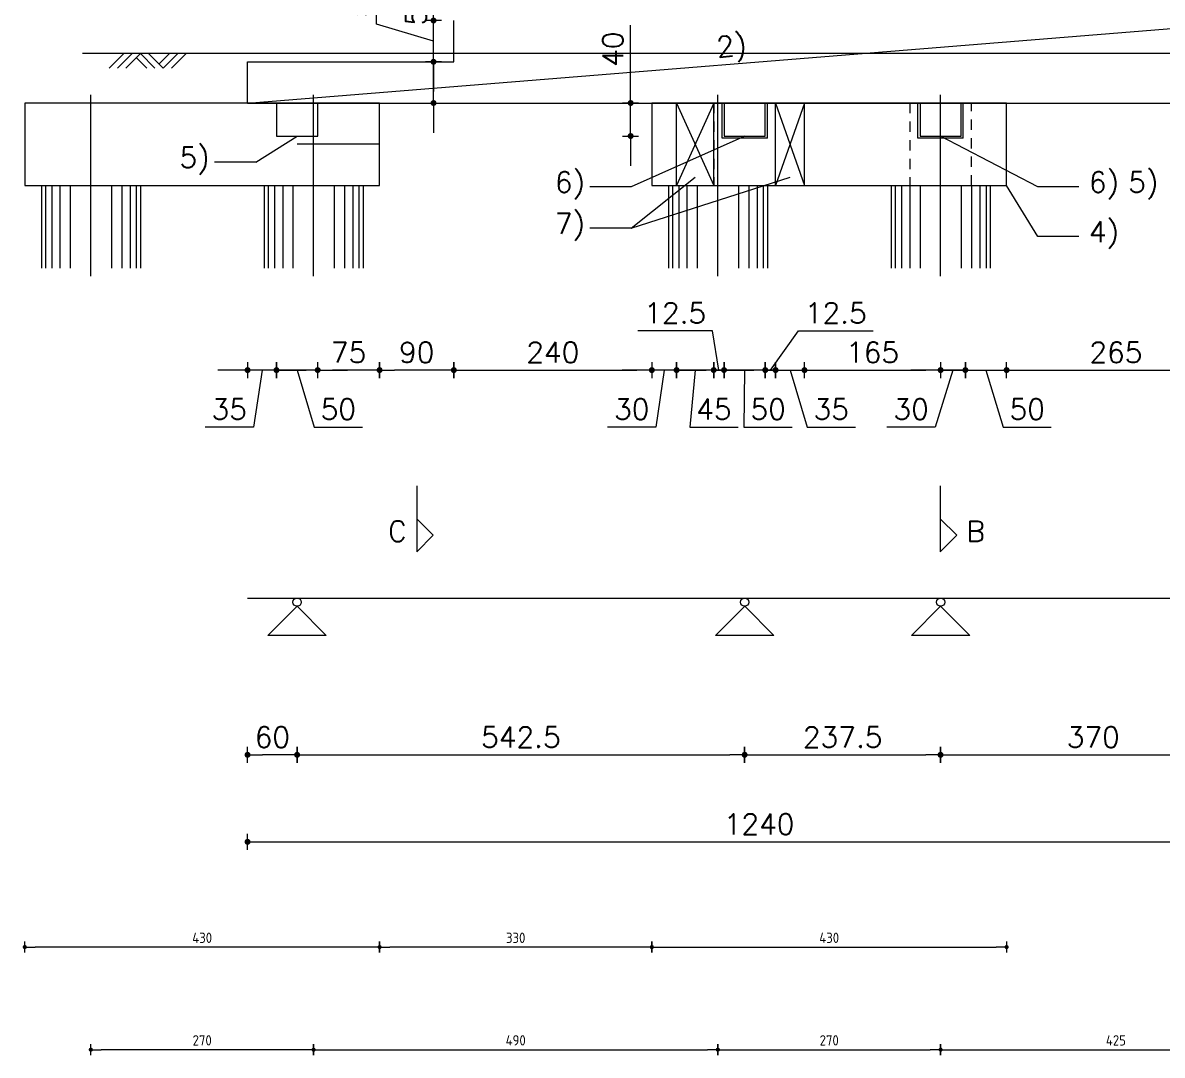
# Model space of a CAD drawing. Extents: x -17 to 300, y 24 to 138.
# Drawn here: x -16.52 to -2.7, y 24.22 to 36.73 of the extents above; entities that cross this region are included whole.
import ezdxf

# ---------------------------------------------------------------- set-up
doc = ezdxf.new("R2010")
doc.units = 0
doc.header["$LTSCALE"] = 0.5
doc.header["$MEASUREMENT"] = 0
doc.header["$PDMODE"] = 2
doc.linetypes.add('AUSGEZOGEN', pattern=[1000.01, 1000, 0.01])
doc.linetypes.add('HIDDEN', pattern=[0.375, 0.25, -0.125])
doc.layers.get('Defpoints').update_dxf_attribs({"linetype": 'CONTINUOUS'})
for name, color, linetype in [('ACHSEN', 7, 'CONTINUOUS'), ('AUSBAU', 115, 'CONTINUOUS'), ('BET-ANS', 7, 'CONTINUOUS'), ('BET-SCHN', 6, 'CONTINUOUS'), ('BET-VERD', 7, 'HIDDEN'), ('MASSE', 7, 'CONTINUOUS'), ('TEXT', 7, 'CONTINUOUS')]:
    doc.layers.add(name, color=color, linetype=linetype)
doc.styles.add('R25-M100', font='romans.shx', dxfattribs={"height": 0.25})
doc.styles.add('TXT', font='isocp.shx')
doc.dimstyles.new('DOT_I', dxfattribs={"dimscale": 0.5, "dimtxt": 0.25, "dimasz": 0.25, "dimexe": 0.1, "dimexo": 0.3, "dimgap": 0.1, "dimtad": 1, "dimdec": 3, "dimzin": 3, "dimtxsty": 'TXT', "dimblk": 'DOT', "dimblk1": 'DOT', "dimblk2": 'DOT', "dimsah": 1, "dimcen": 0.1, "dimse1": 1, "dimse2": 1, "dimazin": 0, "dimtfac": 1, "dimtdec": 4, "dimtix": 1, "dimtmove": 2, "dimatfit": 3, "dimldrblk": 'DOT', "dimfxl": 0, "dimtvp": 1, "dimtolj": 1, "dimtzin": 0, "dimarcsym": 0})
doc.dimstyles.new('M1-100$0', dxfattribs={"dimtxt": 0.18, "dimasz": 0.18, "dimexe": 0.18, "dimexo": 0.0625, "dimgap": 0.09, "dimtad": 1, "dimdec": 1, "dimlfac": 100, "dimzin": 9, "dimdsep": 46, "dimtxsty": 'R25-M100', "dimblk1": 'DOT', "dimblk2": 'DOT', "dimsah": 1, "dimcen": 0.09, "dimse1": 1, "dimse2": 1, "dimclrt": 256, "dimadec": 0, "dimazin": 0, "dimtfac": 1, "dimtdec": 4, "dimtmove": 0, "dimatfit": 3, "dimldrblk": 'DOT', "dimfxl": 0, "dimtolj": 1, "dimtzin": 0, "dimarcsym": 0})

# ---------------------------------------------------------------- blocks, each defined once
blk = doc.blocks.new('DOT')
at = {"layer": 'MASSE', "color": 7, "linetype": 'Continuous'}
for p, q in [((0, 0), (-1, 0)), ((0, 0.54), (0, -0.54))]:
    blk.add_line(p, q, dxfattribs=at)
at = {"layer": 'MASSE', "color": 7, "linetype": 'Continuous', "const_width": 0.2}
blk.add_lwpolyline([(-0.1, 0, 1), (0.1, 0, 1)], format="xyb", close=True, dxfattribs=at)
blk = doc.blocks.new('*D24')
at = {"layer": 'Defpoints', "color": 0, "transparency": 16777216}
for p in [(-13.191, 29.759), (-7.766, 29.759), (-7.766, 27.859)]:
    blk.add_point(p, dxfattribs=at)
at = {"layer": 'MASSE', "color": 0, "lineweight": -2, "transparency": 16777216}
blk.add_line((-13.011, 27.859), (-7.946, 27.859), dxfattribs=at)
at = {"layer": 'MASSE', "color": 0, "lineweight": -2, "transparency": 16777216, "xscale": 0.18, "yscale": 0.18, "zscale": 0.18, "rotation": 180}
blk.add_blockref('DOT', (-13.191, 27.859), dxfattribs=at)
at = {"layer": 'MASSE', "color": 0, "lineweight": -2, "transparency": 16777216, "xscale": 0.18, "yscale": 0.18, "zscale": 0.18}
blk.add_blockref('DOT', (-7.766, 27.859), dxfattribs=at)
at = {"layer": 'MASSE', "transparency": 16777216, "insert": (-10.478, 28.074), "char_height": 0.25, "attachment_point": 5, "style": 'R25-M100'}
blk.add_mtext('\\A1;542.5', dxfattribs=at)
blk = doc.blocks.new('*D25')
at = {"layer": 'Defpoints', "color": 0, "transparency": 16777216}
for p in [(-7.766, 29.759), (-5.391, 29.759), (-5.391, 27.859)]:
    blk.add_point(p, dxfattribs=at)
at = {"layer": 'MASSE', "color": 0, "lineweight": -2, "transparency": 16777216}
blk.add_line((-7.586, 27.859), (-5.571, 27.859), dxfattribs=at)
at = {"layer": 'MASSE', "color": 0, "lineweight": -2, "transparency": 16777216, "xscale": 0.18, "yscale": 0.18, "zscale": 0.18, "rotation": 180}
blk.add_blockref('DOT', (-7.766, 27.859), dxfattribs=at)
at = {"layer": 'MASSE', "color": 0, "lineweight": -2, "transparency": 16777216, "xscale": 0.18, "yscale": 0.18, "zscale": 0.18}
blk.add_blockref('DOT', (-5.391, 27.859), dxfattribs=at)
at = {"layer": 'MASSE', "transparency": 16777216, "insert": (-6.578, 28.074), "char_height": 0.25, "attachment_point": 5, "style": 'R25-M100'}
blk.add_mtext('\\A1;237.5', dxfattribs=at)
blk = doc.blocks.new('*D26')
at = {"layer": 'Defpoints', "color": 0, "transparency": 16777216}
for p in [(-5.391, 29.759), (-1.691, 29.759), (-1.691, 27.859)]:
    blk.add_point(p, dxfattribs=at)
at = {"layer": 'MASSE', "color": 0, "lineweight": -2, "transparency": 16777216}
blk.add_line((-5.211, 27.859), (-1.871, 27.859), dxfattribs=at)
at = {"layer": 'MASSE', "color": 0, "lineweight": -2, "transparency": 16777216, "xscale": 0.18, "yscale": 0.18, "zscale": 0.18, "rotation": 180}
blk.add_blockref('DOT', (-5.391, 27.859), dxfattribs=at)
at = {"layer": 'MASSE', "color": 0, "lineweight": -2, "transparency": 16777216, "xscale": 0.18, "yscale": 0.18, "zscale": 0.18}
blk.add_blockref('DOT', (-1.691, 27.859), dxfattribs=at)
at = {"layer": 'MASSE', "transparency": 16777216, "insert": (-3.541, 28.074), "char_height": 0.25, "attachment_point": 5, "style": 'R25-M100'}
blk.add_mtext('\\A1;370', dxfattribs=at)
blk = doc.blocks.new('*D31')
at = {"layer": 'Defpoints', "color": 0, "transparency": 16777216}
for p in [(-13.791, 29.759), (-1.391, 29.759), (-1.391, 26.804)]:
    blk.add_point(p, dxfattribs=at)
at = {"layer": 'MASSE', "color": 0, "lineweight": -2, "transparency": 16777216}
blk.add_line((-13.611, 26.804), (-1.571, 26.804), dxfattribs=at)
at = {"layer": 'MASSE', "color": 0, "lineweight": -2, "transparency": 16777216, "xscale": 0.18, "yscale": 0.18, "zscale": 0.18, "rotation": 180}
blk.add_blockref('DOT', (-13.791, 26.804), dxfattribs=at)
at = {"layer": 'MASSE', "color": 0, "lineweight": -2, "transparency": 16777216, "xscale": 0.18, "yscale": 0.18, "zscale": 0.18}
blk.add_blockref('DOT', (-1.391, 26.804), dxfattribs=at)
at = {"layer": 'MASSE', "transparency": 16777216, "insert": (-7.591, 27.019), "char_height": 0.25, "attachment_point": 5, "style": 'R25-M100'}
blk.add_mtext('\\A1;1240', dxfattribs=at)
blk = doc.blocks.new('*D42')
at = {"layer": 'Defpoints', "color": 0, "transparency": 16777216}
for p in [(-11.291, 35.759), (-8.891, 35.759), (-8.891, 32.522)]:
    blk.add_point(p, dxfattribs=at)
at = {"layer": 'MASSE', "color": 0, "lineweight": -2, "transparency": 16777216}
blk.add_line((-11.111, 32.522), (-9.071, 32.522), dxfattribs=at)
at = {"layer": 'MASSE', "color": 0, "lineweight": -2, "transparency": 16777216, "xscale": 0.18, "yscale": 0.18, "zscale": 0.18, "rotation": 180}
blk.add_blockref('DOT', (-11.291, 32.522), dxfattribs=at)
at = {"layer": 'MASSE', "color": 0, "lineweight": -2, "transparency": 16777216, "xscale": 0.18, "yscale": 0.18, "zscale": 0.18}
blk.add_blockref('DOT', (-8.891, 32.522), dxfattribs=at)
at = {"layer": 'MASSE', "transparency": 16777216, "insert": (-10.091, 32.737), "char_height": 0.25, "attachment_point": 5, "style": 'R25-M100'}
blk.add_mtext('\\A1;240', dxfattribs=at)
blk = doc.blocks.new('*D43')
at = {"layer": 'Defpoints', "color": 0, "transparency": 16777216}
for p in [(-7.391, 35.759), (-7.041, 35.759), (-7.041, 32.522)]:
    blk.add_point(p, dxfattribs=at)
at = {"layer": 'MASSE', "color": 0, "lineweight": -2, "transparency": 16777216}
for p, q in [((-7.571, 32.522), (-7.751, 32.522)), ((-7.391, 32.522), (-7.041, 32.522)), ((-7.391, 32.522), (-7.041, 32.522)), ((-7.216, 32.522), (-7.009, 31.832)), ((-6.861, 32.522), (-6.681, 32.522)), ((-7.009, 31.832), (-6.424, 31.832))]:
    blk.add_line(p, q, dxfattribs=at)
at = {"layer": 'MASSE', "color": 0, "lineweight": -2, "transparency": 16777216, "xscale": 0.18, "yscale": 0.18, "zscale": 0.18}
blk.add_blockref('DOT', (-7.391, 32.522), dxfattribs=at)
at = {"layer": 'MASSE', "color": 0, "lineweight": -2, "transparency": 16777216, "xscale": 0.18, "yscale": 0.18, "zscale": 0.18, "rotation": 180}
blk.add_blockref('DOT', (-7.041, 32.522), dxfattribs=at)
at = {"layer": 'MASSE', "transparency": 16777216, "insert": (-6.716, 32.047), "char_height": 0.25, "attachment_point": 5, "style": 'R25-M100'}
blk.add_mtext('\\A1;35', dxfattribs=at)
blk = doc.blocks.new('*D44')
at = {"layer": 'Defpoints', "color": 0, "transparency": 16777216}
for p in [(-7.041, 35.759), (-5.391, 35.759), (-5.391, 32.522)]:
    blk.add_point(p, dxfattribs=at)
at = {"layer": 'MASSE', "color": 0, "lineweight": -2, "transparency": 16777216}
blk.add_line((-6.861, 32.522), (-5.571, 32.522), dxfattribs=at)
at = {"layer": 'MASSE', "color": 0, "lineweight": -2, "transparency": 16777216, "xscale": 0.18, "yscale": 0.18, "zscale": 0.18, "rotation": 180}
blk.add_blockref('DOT', (-7.041, 32.522), dxfattribs=at)
at = {"layer": 'MASSE', "color": 0, "lineweight": -2, "transparency": 16777216, "xscale": 0.18, "yscale": 0.18, "zscale": 0.18}
blk.add_blockref('DOT', (-5.391, 32.522), dxfattribs=at)
at = {"layer": 'MASSE', "transparency": 16777216, "insert": (-6.216, 32.737), "char_height": 0.25, "attachment_point": 5, "style": 'R25-M100'}
blk.add_mtext('\\A1;165', dxfattribs=at)
blk = doc.blocks.new('*D45')
at = {"layer": 'Defpoints', "color": 0, "transparency": 16777216}
for p in [(-5.391, 35.759), (-5.091, 35.759), (-5.091, 32.522)]:
    blk.add_point(p, dxfattribs=at)
at = {"layer": 'MASSE', "color": 0, "lineweight": -2, "transparency": 16777216}
for p, q in [((-5.571, 32.522), (-5.751, 32.522)), ((-5.241, 32.522), (-5.456, 31.832)), ((-5.391, 32.522), (-5.091, 32.522)), ((-5.391, 32.522), (-5.091, 32.522)), ((-4.911, 32.522), (-4.731, 32.522)), ((-5.456, 31.832), (-6.041, 31.832))]:
    blk.add_line(p, q, dxfattribs=at)
at = {"layer": 'MASSE', "color": 0, "lineweight": -2, "transparency": 16777216, "xscale": 0.18, "yscale": 0.18, "zscale": 0.18}
blk.add_blockref('DOT', (-5.391, 32.522), dxfattribs=at)
at = {"layer": 'MASSE', "color": 0, "lineweight": -2, "transparency": 16777216, "xscale": 0.18, "yscale": 0.18, "zscale": 0.18, "rotation": 180}
blk.add_blockref('DOT', (-5.091, 32.522), dxfattribs=at)
at = {"layer": 'MASSE', "transparency": 16777216, "insert": (-5.748, 32.047), "char_height": 0.25, "attachment_point": 5, "style": 'R25-M100'}
blk.add_mtext('\\A1;30', dxfattribs=at)
blk = doc.blocks.new('*D46')
at = {"layer": 'Defpoints', "color": 0, "transparency": 16777216}
for p in [(-5.091, 35.759), (-4.591, 35.759), (-4.591, 32.522)]:
    blk.add_point(p, dxfattribs=at)
at = {"layer": 'MASSE', "color": 0, "lineweight": -2, "transparency": 16777216}
for p, q in [((-5.271, 32.522), (-5.451, 32.522)), ((-5.091, 32.522), (-4.591, 32.522)), ((-5.091, 32.522), (-4.591, 32.522)), ((-4.841, 32.522), (-4.634, 31.832)), ((-4.411, 32.522), (-4.231, 32.522)), ((-4.634, 31.832), (-4.049, 31.832))]:
    blk.add_line(p, q, dxfattribs=at)
at = {"layer": 'MASSE', "color": 0, "lineweight": -2, "transparency": 16777216, "xscale": 0.18, "yscale": 0.18, "zscale": 0.18}
blk.add_blockref('DOT', (-5.091, 32.522), dxfattribs=at)
at = {"layer": 'MASSE', "color": 0, "lineweight": -2, "transparency": 16777216, "xscale": 0.18, "yscale": 0.18, "zscale": 0.18, "rotation": 180}
blk.add_blockref('DOT', (-4.591, 32.522), dxfattribs=at)
at = {"layer": 'MASSE', "transparency": 16777216, "insert": (-4.341, 32.047), "char_height": 0.25, "attachment_point": 5, "style": 'R25-M100'}
blk.add_mtext('\\A1;50', dxfattribs=at)
blk = doc.blocks.new('*D47')
at = {"layer": 'Defpoints', "color": 0, "transparency": 16777216}
for p in [(-4.591, 35.759), (-1.941, 35.759), (-1.941, 32.522)]:
    blk.add_point(p, dxfattribs=at)
at = {"layer": 'MASSE', "color": 0, "lineweight": -2, "transparency": 16777216}
blk.add_line((-4.411, 32.522), (-2.121, 32.522), dxfattribs=at)
at = {"layer": 'MASSE', "color": 0, "lineweight": -2, "transparency": 16777216, "xscale": 0.18, "yscale": 0.18, "zscale": 0.18, "rotation": 180}
blk.add_blockref('DOT', (-4.591, 32.522), dxfattribs=at)
at = {"layer": 'MASSE', "color": 0, "lineweight": -2, "transparency": 16777216, "xscale": 0.18, "yscale": 0.18, "zscale": 0.18}
blk.add_blockref('DOT', (-1.941, 32.522), dxfattribs=at)
at = {"layer": 'MASSE', "transparency": 16777216, "insert": (-3.266, 32.737), "char_height": 0.25, "attachment_point": 5, "style": 'R25-M100'}
blk.add_mtext('\\A1;265', dxfattribs=at)
blk = doc.blocks.new('*D60')
at = {"layer": 'Defpoints', "color": 0, "transparency": 16777216}
for p in [(-9.148, 35.759), (-8.891, 35.759), (-8.891, 35.359)]:
    blk.add_point(p, dxfattribs=at)
at = {"layer": 'MASSE', "color": 0, "lineweight": -2, "transparency": 16777216}
for p, q in [((-9.148, 35.939), (-9.148, 36.704)), ((-9.148, 35.359), (-9.148, 35.759)), ((-9.148, 35.179), (-9.148, 34.999))]:
    blk.add_line(p, q, dxfattribs=at)
at = {"layer": 'MASSE', "color": 0, "lineweight": -2, "transparency": 16777216, "xscale": 0.18, "yscale": 0.18, "zscale": 0.18}
for p, rotation in [((-9.148, 35.759), 270), ((-9.148, 35.359), 90)]:
    blk.add_blockref('DOT', p, dxfattribs=dict(at, rotation=rotation))
at = {"layer": 'MASSE', "transparency": 16777216, "insert": (-9.363, 36.411), "char_height": 0.25, "attachment_point": 5, "rotation": 90, "style": 'R25-M100'}
blk.add_mtext('\\A1;40', dxfattribs=at)
blk = doc.blocks.new('*D19')
at = {"layer": 'Defpoints', "color": 0, "transparency": 16777216}
for p in [(-13.791, 29.759), (-13.191, 29.759), (-13.791, 27.859)]:
    blk.add_point(p, dxfattribs=at)
at = {"layer": 'MASSE', "color": 0, "lineweight": -2, "transparency": 16777216}
blk.add_line((-13.371, 27.859), (-13.611, 27.859), dxfattribs=at)
at = {"layer": 'MASSE', "color": 0, "lineweight": -2, "transparency": 16777216, "xscale": 0.18, "yscale": 0.18, "zscale": 0.18, "rotation": 180}
blk.add_blockref('DOT', (-13.791, 27.859), dxfattribs=at)
at = {"layer": 'MASSE', "color": 0, "lineweight": -2, "transparency": 16777216, "xscale": 0.18, "yscale": 0.18, "zscale": 0.18}
blk.add_blockref('DOT', (-13.191, 27.859), dxfattribs=at)
at = {"layer": 'MASSE', "transparency": 16777216, "insert": (-13.491, 28.074), "char_height": 0.25, "attachment_point": 5, "style": 'R25-M100'}
blk.add_mtext('\\A1;60', dxfattribs=at)
blk = doc.blocks.new('*D85')
at = {"layer": 'Defpoints', "color": 0, "transparency": 16777216}
for p in [(-13.791, 36.259), (-11.537, 36.259), (-13.791, 35.759)]:
    blk.add_point(p, dxfattribs=at)
at = {"layer": 'MASSE', "color": 0, "lineweight": -2, "transparency": 16777216}
for p, q in [((-11.537, 36.439), (-11.537, 37.204)), ((-11.537, 35.759), (-11.537, 36.259)), ((-11.537, 35.579), (-11.537, 35.399))]:
    blk.add_line(p, q, dxfattribs=at)
at = {"layer": 'MASSE', "color": 0, "lineweight": -2, "transparency": 16777216, "xscale": 0.18, "yscale": 0.18, "zscale": 0.18}
for p, rotation in [((-11.537, 36.259), 270), ((-11.537, 35.759), 90)]:
    blk.add_blockref('DOT', p, dxfattribs=dict(at, rotation=rotation))
at = {"layer": 'MASSE', "transparency": 16777216, "insert": (-11.752, 36.911), "char_height": 0.25, "attachment_point": 5, "rotation": 90, "style": 'R25-M100'}
blk.add_mtext('\\A1;50', dxfattribs=at)
blk = doc.blocks.new('*D86')
at = {"layer": 'Defpoints', "color": 0, "transparency": 16777216}
for p in [(-11.537, 36.759), (-11.291, 36.759), (-13.791, 36.259)]:
    blk.add_point(p, dxfattribs=at)
at = {"layer": 'MASSE', "color": 0, "lineweight": -2, "transparency": 16777216}
for p, q in [((-12.227, 36.716), (-12.227, 37.301)), ((-11.537, 36.939), (-11.537, 37.119)), ((-11.537, 36.259), (-11.537, 36.759)), ((-11.537, 36.259), (-11.537, 36.759)), ((-11.537, 36.509), (-12.227, 36.716)), ((-11.537, 36.079), (-11.537, 35.899))]:
    blk.add_line(p, q, dxfattribs=at)
at = {"layer": 'MASSE', "color": 0, "lineweight": -2, "transparency": 16777216, "xscale": 0.18, "yscale": 0.18, "zscale": 0.18}
for p, rotation in [((-11.537, 36.759), 270), ((-11.537, 36.259), 90)]:
    blk.add_blockref('DOT', p, dxfattribs=dict(at, rotation=rotation))
at = {"layer": 'MASSE', "transparency": 16777216, "insert": (-12.442, 37.008), "char_height": 0.25, "attachment_point": 5, "rotation": 90, "style": 'R25-M100'}
blk.add_mtext('\\A1;50', dxfattribs=at)
blk = doc.blocks.new('*D88')
at = {"layer": 'Defpoints', "color": 0, "transparency": 16777216}
for p in [(-7.516, 35.759), (-7.391, 35.759), (-7.516, 32.522)]:
    blk.add_point(p, dxfattribs=at)
at = {"layer": 'MASSE', "color": 0, "lineweight": -2, "transparency": 16777216}
for p, q in [((-7.453, 32.522), (-7.115, 32.999)), ((-7.115, 32.999), (-6.209, 32.999)), ((-7.696, 32.522), (-7.876, 32.522)), ((-7.391, 32.522), (-7.516, 32.522)), ((-7.391, 32.522), (-7.516, 32.522)), ((-7.211, 32.522), (-7.031, 32.522))]:
    blk.add_line(p, q, dxfattribs=at)
at = {"layer": 'MASSE', "color": 0, "lineweight": -2, "transparency": 16777216, "xscale": 0.18, "yscale": 0.18, "zscale": 0.18}
blk.add_blockref('DOT', (-7.516, 32.522), dxfattribs=at)
at = {"layer": 'MASSE', "color": 0, "lineweight": -2, "transparency": 16777216, "xscale": 0.18, "yscale": 0.18, "zscale": 0.18, "rotation": 180}
blk.add_blockref('DOT', (-7.391, 32.522), dxfattribs=at)
at = {"layer": 'MASSE', "transparency": 16777216, "insert": (-6.662, 33.214), "char_height": 0.25, "attachment_point": 5, "style": 'R25-M100'}
blk.add_mtext('\\A1;12.5', dxfattribs=at)
blk = doc.blocks.new('*D89')
at = {"layer": 'Defpoints', "color": 0, "transparency": 16777216}
for p in [(-8.016, 35.759), (-7.516, 35.759), (-8.016, 32.522)]:
    blk.add_point(p, dxfattribs=at)
at = {"layer": 'MASSE', "color": 0, "lineweight": -2, "transparency": 16777216}
for p, q in [((-8.196, 32.522), (-8.376, 32.522)), ((-7.516, 32.522), (-8.016, 32.522)), ((-7.516, 32.522), (-8.016, 32.522)), ((-7.766, 32.522), (-7.774, 31.832)), ((-7.336, 32.522), (-7.156, 32.522)), ((-7.774, 31.832), (-7.189, 31.832))]:
    blk.add_line(p, q, dxfattribs=at)
at = {"layer": 'MASSE', "color": 0, "lineweight": -2, "transparency": 16777216, "xscale": 0.18, "yscale": 0.18, "zscale": 0.18}
blk.add_blockref('DOT', (-8.016, 32.522), dxfattribs=at)
at = {"layer": 'MASSE', "color": 0, "lineweight": -2, "transparency": 16777216, "xscale": 0.18, "yscale": 0.18, "zscale": 0.18, "rotation": 180}
blk.add_blockref('DOT', (-7.516, 32.522), dxfattribs=at)
at = {"layer": 'MASSE', "transparency": 16777216, "insert": (-7.481, 32.047), "char_height": 0.25, "attachment_point": 5, "style": 'R25-M100'}
blk.add_mtext('\\A1;50', dxfattribs=at)
blk = doc.blocks.new('*D90')
at = {"layer": 'Defpoints', "color": 0, "transparency": 16777216}
for p in [(-8.141, 35.759), (-8.016, 35.759), (-8.141, 32.522)]:
    blk.add_point(p, dxfattribs=at)
at = {"layer": 'MASSE', "color": 0, "lineweight": -2, "transparency": 16777216}
for p, q in [((-8.155, 32.999), (-9.061, 32.999)), ((-8.078, 32.522), (-8.155, 32.999)), ((-8.321, 32.522), (-8.501, 32.522)), ((-8.016, 32.522), (-8.141, 32.522)), ((-8.016, 32.522), (-8.141, 32.522)), ((-7.836, 32.522), (-7.656, 32.522))]:
    blk.add_line(p, q, dxfattribs=at)
at = {"layer": 'MASSE', "color": 0, "lineweight": -2, "transparency": 16777216, "xscale": 0.18, "yscale": 0.18, "zscale": 0.18}
blk.add_blockref('DOT', (-8.141, 32.522), dxfattribs=at)
at = {"layer": 'MASSE', "color": 0, "lineweight": -2, "transparency": 16777216, "xscale": 0.18, "yscale": 0.18, "zscale": 0.18, "rotation": 180}
blk.add_blockref('DOT', (-8.016, 32.522), dxfattribs=at)
at = {"layer": 'MASSE', "transparency": 16777216, "insert": (-8.608, 33.214), "char_height": 0.25, "attachment_point": 5, "style": 'R25-M100'}
blk.add_mtext('\\A1;12.5', dxfattribs=at)
blk = doc.blocks.new('*D91')
at = {"layer": 'Defpoints', "color": 0, "transparency": 16777216}
for p in [(-8.591, 35.759), (-8.141, 35.759), (-8.591, 32.522)]:
    blk.add_point(p, dxfattribs=at)
at = {"layer": 'MASSE', "color": 0, "lineweight": -2, "transparency": 16777216}
for p, q in [((-8.771, 32.522), (-8.951, 32.522)), ((-8.141, 32.522), (-8.591, 32.522)), ((-8.141, 32.522), (-8.591, 32.522)), ((-8.366, 32.522), (-8.431, 31.832)), ((-7.961, 32.522), (-7.781, 32.522)), ((-8.431, 31.832), (-7.846, 31.832))]:
    blk.add_line(p, q, dxfattribs=at)
at = {"layer": 'MASSE', "color": 0, "lineweight": -2, "transparency": 16777216, "xscale": 0.18, "yscale": 0.18, "zscale": 0.18}
blk.add_blockref('DOT', (-8.591, 32.522), dxfattribs=at)
at = {"layer": 'MASSE', "color": 0, "lineweight": -2, "transparency": 16777216, "xscale": 0.18, "yscale": 0.18, "zscale": 0.18, "rotation": 180}
blk.add_blockref('DOT', (-8.141, 32.522), dxfattribs=at)
at = {"layer": 'MASSE', "transparency": 16777216, "insert": (-8.139, 32.047), "char_height": 0.25, "attachment_point": 5, "style": 'R25-M100'}
blk.add_mtext('\\A1;45', dxfattribs=at)
blk = doc.blocks.new('*D92')
at = {"layer": 'Defpoints', "color": 0, "transparency": 16777216}
for p in [(-8.891, 35.759), (-8.591, 35.759), (-8.891, 32.522)]:
    blk.add_point(p, dxfattribs=at)
at = {"layer": 'MASSE', "color": 0, "lineweight": -2, "transparency": 16777216}
for p, q in [((-9.071, 32.522), (-9.251, 32.522)), ((-8.591, 32.522), (-8.891, 32.522)), ((-8.591, 32.522), (-8.891, 32.522)), ((-8.741, 32.522), (-8.843, 31.832)), ((-8.411, 32.522), (-8.231, 32.522)), ((-8.843, 31.832), (-9.428, 31.832))]:
    blk.add_line(p, q, dxfattribs=at)
at = {"layer": 'MASSE', "color": 0, "lineweight": -2, "transparency": 16777216, "xscale": 0.18, "yscale": 0.18, "zscale": 0.18}
blk.add_blockref('DOT', (-8.891, 32.522), dxfattribs=at)
at = {"layer": 'MASSE', "color": 0, "lineweight": -2, "transparency": 16777216, "xscale": 0.18, "yscale": 0.18, "zscale": 0.18, "rotation": 180}
blk.add_blockref('DOT', (-8.591, 32.522), dxfattribs=at)
at = {"layer": 'MASSE', "transparency": 16777216, "insert": (-9.135, 32.047), "char_height": 0.25, "attachment_point": 5, "style": 'R25-M100'}
blk.add_mtext('\\A1;30', dxfattribs=at)
blk = doc.blocks.new('*D93')
at = {"layer": 'Defpoints', "color": 0, "transparency": 16777216}
for p in [(-12.191, 35.759), (-11.291, 35.759), (-12.191, 32.522)]:
    blk.add_point(p, dxfattribs=at)
at = {"layer": 'MASSE', "color": 0, "lineweight": -2, "transparency": 16777216}
blk.add_line((-11.471, 32.522), (-12.011, 32.522), dxfattribs=at)
at = {"layer": 'MASSE', "color": 0, "lineweight": -2, "transparency": 16777216, "xscale": 0.18, "yscale": 0.18, "zscale": 0.18, "rotation": 180}
blk.add_blockref('DOT', (-12.191, 32.522), dxfattribs=at)
at = {"layer": 'MASSE', "color": 0, "lineweight": -2, "transparency": 16777216, "xscale": 0.18, "yscale": 0.18, "zscale": 0.18}
blk.add_blockref('DOT', (-11.291, 32.522), dxfattribs=at)
at = {"layer": 'MASSE', "transparency": 16777216, "insert": (-11.741, 32.737), "char_height": 0.25, "attachment_point": 5, "style": 'R25-M100'}
blk.add_mtext('\\A1;90', dxfattribs=at)
blk = doc.blocks.new('*D94')
at = {"layer": 'Defpoints', "color": 0, "transparency": 16777216}
for p in [(-12.941, 35.759), (-12.191, 35.759), (-12.941, 32.522)]:
    blk.add_point(p, dxfattribs=at)
at = {"layer": 'MASSE', "color": 0, "lineweight": -2, "transparency": 16777216}
blk.add_line((-12.371, 32.522), (-12.761, 32.522), dxfattribs=at)
at = {"layer": 'MASSE', "color": 0, "lineweight": -2, "transparency": 16777216, "xscale": 0.18, "yscale": 0.18, "zscale": 0.18, "rotation": 180}
blk.add_blockref('DOT', (-12.941, 32.522), dxfattribs=at)
at = {"layer": 'MASSE', "color": 0, "lineweight": -2, "transparency": 16777216, "xscale": 0.18, "yscale": 0.18, "zscale": 0.18}
blk.add_blockref('DOT', (-12.191, 32.522), dxfattribs=at)
at = {"layer": 'MASSE', "transparency": 16777216, "insert": (-12.566, 32.737), "char_height": 0.25, "attachment_point": 5, "style": 'R25-M100'}
blk.add_mtext('\\A1;75', dxfattribs=at)
blk = doc.blocks.new('*D95')
at = {"layer": 'Defpoints', "color": 0, "transparency": 16777216}
for p in [(-13.441, 35.759), (-12.941, 35.759), (-13.441, 32.522)]:
    blk.add_point(p, dxfattribs=at)
at = {"layer": 'MASSE', "color": 0, "lineweight": -2, "transparency": 16777216}
for p, q in [((-13.621, 32.522), (-13.801, 32.522)), ((-12.941, 32.522), (-13.441, 32.522)), ((-12.941, 32.522), (-13.441, 32.522)), ((-13.191, 32.522), (-12.984, 31.832)), ((-12.761, 32.522), (-12.581, 32.522)), ((-12.984, 31.832), (-12.399, 31.832))]:
    blk.add_line(p, q, dxfattribs=at)
at = {"layer": 'MASSE', "color": 0, "lineweight": -2, "transparency": 16777216, "xscale": 0.18, "yscale": 0.18, "zscale": 0.18}
blk.add_blockref('DOT', (-13.441, 32.522), dxfattribs=at)
at = {"layer": 'MASSE', "color": 0, "lineweight": -2, "transparency": 16777216, "xscale": 0.18, "yscale": 0.18, "zscale": 0.18, "rotation": 180}
blk.add_blockref('DOT', (-12.941, 32.522), dxfattribs=at)
at = {"layer": 'MASSE', "transparency": 16777216, "insert": (-12.691, 32.047), "char_height": 0.25, "attachment_point": 5, "style": 'R25-M100'}
blk.add_mtext('\\A1;50', dxfattribs=at)
blk = doc.blocks.new('*D96')
at = {"layer": 'Defpoints', "color": 0, "transparency": 16777216}
for p in [(-13.791, 35.759), (-13.441, 35.759), (-13.791, 32.522)]:
    blk.add_point(p, dxfattribs=at)
at = {"layer": 'MASSE', "color": 0, "lineweight": -2, "transparency": 16777216}
for p, q in [((-13.971, 32.522), (-14.151, 32.522)), ((-13.441, 32.522), (-13.791, 32.522)), ((-13.441, 32.522), (-13.791, 32.522)), ((-13.616, 32.522), (-13.721, 31.832)), ((-13.261, 32.522), (-13.081, 32.522)), ((-13.721, 31.832), (-14.305, 31.832))]:
    blk.add_line(p, q, dxfattribs=at)
at = {"layer": 'MASSE', "color": 0, "lineweight": -2, "transparency": 16777216, "xscale": 0.18, "yscale": 0.18, "zscale": 0.18}
blk.add_blockref('DOT', (-13.791, 32.522), dxfattribs=at)
at = {"layer": 'MASSE', "color": 0, "lineweight": -2, "transparency": 16777216, "xscale": 0.18, "yscale": 0.18, "zscale": 0.18, "rotation": 180}
blk.add_blockref('DOT', (-13.441, 32.522), dxfattribs=at)
at = {"layer": 'MASSE', "transparency": 16777216, "insert": (-14.013, 32.047), "char_height": 0.25, "attachment_point": 5, "style": 'R25-M100'}
blk.add_mtext('\\A1;35', dxfattribs=at)
blk = doc.blocks.new('*D100')
at = {"layer": 'Defpoints', "color": 0, "linetype": 'AUSGEZOGEN', "transparency": 16777216}
for p in [(-15.691, 24.285), (-15.691, 24.285), (-12.991, 24.285)]:
    blk.add_point(p, dxfattribs=at)
at = {"layer": 'MASSE', "color": 0, "linetype": 'AUSGEZOGEN', "lineweight": -2, "transparency": 16777216}
blk.add_line((-13.116, 24.285), (-15.566, 24.285), dxfattribs=at)
at = {"layer": 'MASSE', "color": 0, "linetype": 'AUSGEZOGEN', "lineweight": -2, "transparency": 16777216, "xscale": 0.125, "yscale": 0.125, "zscale": 0.125, "rotation": 180}
blk.add_blockref('DOT', (-15.691, 24.285), dxfattribs=at)
at = {"layer": 'MASSE', "color": 0, "linetype": 'AUSGEZOGEN', "lineweight": -2, "transparency": 16777216, "xscale": 0.125, "yscale": 0.125, "zscale": 0.125}
blk.add_blockref('DOT', (-12.991, 24.285), dxfattribs=at)
at = {"layer": 'MASSE', "color": 0, "linetype": 'AUSGEZOGEN', "transparency": 16777216, "insert": (-14.341, 24.398), "char_height": 0.125, "attachment_point": 5, "style": 'TXT'}
blk.add_mtext('\\A1;270', dxfattribs=at)
blk = doc.blocks.new('*D101')
at = {"layer": 'Defpoints', "color": 0, "linetype": 'AUSGEZOGEN', "transparency": 16777216}
for p in [(-12.991, 24.285), (-8.091, 24.285), (-8.091, 24.285)]:
    blk.add_point(p, dxfattribs=at)
at = {"layer": 'MASSE', "color": 0, "linetype": 'AUSGEZOGEN', "lineweight": -2, "transparency": 16777216}
blk.add_line((-12.866, 24.285), (-8.216, 24.285), dxfattribs=at)
at = {"layer": 'MASSE', "color": 0, "linetype": 'AUSGEZOGEN', "lineweight": -2, "transparency": 16777216, "xscale": 0.125, "yscale": 0.125, "zscale": 0.125, "rotation": 180}
blk.add_blockref('DOT', (-12.991, 24.285), dxfattribs=at)
at = {"layer": 'MASSE', "color": 0, "linetype": 'AUSGEZOGEN', "lineweight": -2, "transparency": 16777216, "xscale": 0.125, "yscale": 0.125, "zscale": 0.125}
blk.add_blockref('DOT', (-8.091, 24.285), dxfattribs=at)
at = {"layer": 'MASSE', "color": 0, "linetype": 'AUSGEZOGEN', "transparency": 16777216, "insert": (-10.541, 24.398), "char_height": 0.125, "attachment_point": 5, "style": 'TXT'}
blk.add_mtext('\\A1;490', dxfattribs=at)
blk = doc.blocks.new('*D102')
at = {"layer": 'Defpoints', "color": 0, "linetype": 'AUSGEZOGEN', "transparency": 16777216}
for p in [(-8.091, 24.285), (-5.391, 24.285), (-5.391, 24.285)]:
    blk.add_point(p, dxfattribs=at)
at = {"layer": 'MASSE', "color": 0, "linetype": 'AUSGEZOGEN', "lineweight": -2, "transparency": 16777216}
blk.add_line((-7.966, 24.285), (-5.516, 24.285), dxfattribs=at)
at = {"layer": 'MASSE', "color": 0, "linetype": 'AUSGEZOGEN', "lineweight": -2, "transparency": 16777216, "xscale": 0.125, "yscale": 0.125, "zscale": 0.125, "rotation": 180}
blk.add_blockref('DOT', (-8.091, 24.285), dxfattribs=at)
at = {"layer": 'MASSE', "color": 0, "linetype": 'AUSGEZOGEN', "lineweight": -2, "transparency": 16777216, "xscale": 0.125, "yscale": 0.125, "zscale": 0.125}
blk.add_blockref('DOT', (-5.391, 24.285), dxfattribs=at)
at = {"layer": 'MASSE', "color": 0, "linetype": 'AUSGEZOGEN', "transparency": 16777216, "insert": (-6.741, 24.398), "char_height": 0.125, "attachment_point": 5, "style": 'TXT'}
blk.add_mtext('\\A1;270', dxfattribs=at)
blk = doc.blocks.new('*D103')
at = {"layer": 'Defpoints', "color": 0, "linetype": 'AUSGEZOGEN', "transparency": 16777216}
for p in [(-5.391, 24.285), (-1.141, 24.285), (-1.141, 24.285)]:
    blk.add_point(p, dxfattribs=at)
at = {"layer": 'MASSE', "color": 0, "linetype": 'AUSGEZOGEN', "lineweight": -2, "transparency": 16777216}
blk.add_line((-5.266, 24.285), (-1.266, 24.285), dxfattribs=at)
at = {"layer": 'MASSE', "color": 0, "linetype": 'AUSGEZOGEN', "lineweight": -2, "transparency": 16777216, "xscale": 0.125, "yscale": 0.125, "zscale": 0.125, "rotation": 180}
blk.add_blockref('DOT', (-5.391, 24.285), dxfattribs=at)
at = {"layer": 'MASSE', "color": 0, "linetype": 'AUSGEZOGEN', "lineweight": -2, "transparency": 16777216, "xscale": 0.125, "yscale": 0.125, "zscale": 0.125}
blk.add_blockref('DOT', (-1.141, 24.285), dxfattribs=at)
at = {"layer": 'MASSE', "color": 0, "linetype": 'AUSGEZOGEN', "transparency": 16777216, "insert": (-3.266, 24.398), "char_height": 0.125, "attachment_point": 5, "style": 'TXT'}
blk.add_mtext('\\A1;425', dxfattribs=at)
blk = doc.blocks.new('*D75')
at = {"layer": 'Defpoints', "color": 0, "linetype": 'AUSGEZOGEN', "transparency": 16777216}
for p in [(-8.891, 25.529), (-4.591, 25.529), (-4.591, 25.529)]:
    blk.add_point(p, dxfattribs=at)
at = {"layer": 'MASSE', "color": 0, "linetype": 'AUSGEZOGEN', "lineweight": -2, "transparency": 16777216}
blk.add_line((-8.766, 25.529), (-4.716, 25.529), dxfattribs=at)
at = {"layer": 'MASSE', "color": 0, "linetype": 'AUSGEZOGEN', "lineweight": -2, "transparency": 16777216, "xscale": 0.125, "yscale": 0.125, "zscale": 0.125, "rotation": 180}
blk.add_blockref('DOT', (-8.891, 25.529), dxfattribs=at)
at = {"layer": 'MASSE', "color": 0, "linetype": 'AUSGEZOGEN', "lineweight": -2, "transparency": 16777216, "xscale": 0.125, "yscale": 0.125, "zscale": 0.125}
blk.add_blockref('DOT', (-4.591, 25.529), dxfattribs=at)
at = {"layer": 'MASSE', "color": 0, "linetype": 'AUSGEZOGEN', "transparency": 16777216, "insert": (-6.741, 25.641), "char_height": 0.125, "attachment_point": 5, "style": 'TXT'}
blk.add_mtext('\\A1;430', dxfattribs=at)
blk = doc.blocks.new('*D76')
at = {"layer": 'Defpoints', "color": 0, "linetype": 'AUSGEZOGEN', "transparency": 16777216}
for p in [(-12.191, 25.529), (-12.191, 25.529), (-8.891, 25.529)]:
    blk.add_point(p, dxfattribs=at)
at = {"layer": 'MASSE', "color": 0, "linetype": 'AUSGEZOGEN', "lineweight": -2, "transparency": 16777216}
blk.add_line((-9.016, 25.529), (-12.066, 25.529), dxfattribs=at)
at = {"layer": 'MASSE', "color": 0, "linetype": 'AUSGEZOGEN', "lineweight": -2, "transparency": 16777216, "xscale": 0.125, "yscale": 0.125, "zscale": 0.125, "rotation": 180}
blk.add_blockref('DOT', (-12.191, 25.529), dxfattribs=at)
at = {"layer": 'MASSE', "color": 0, "linetype": 'AUSGEZOGEN', "lineweight": -2, "transparency": 16777216, "xscale": 0.125, "yscale": 0.125, "zscale": 0.125}
blk.add_blockref('DOT', (-8.891, 25.529), dxfattribs=at)
at = {"layer": 'MASSE', "color": 0, "linetype": 'AUSGEZOGEN', "transparency": 16777216, "insert": (-10.541, 25.641), "char_height": 0.125, "attachment_point": 5, "style": 'TXT'}
blk.add_mtext('\\A1;330', dxfattribs=at)
blk = doc.blocks.new('*D77')
at = {"layer": 'Defpoints', "color": 0, "linetype": 'AUSGEZOGEN', "transparency": 16777216}
for p in [(-16.491, 25.529), (-16.491, 25.529), (-12.191, 25.529)]:
    blk.add_point(p, dxfattribs=at)
at = {"layer": 'MASSE', "color": 0, "linetype": 'AUSGEZOGEN', "lineweight": -2, "transparency": 16777216}
blk.add_line((-12.316, 25.529), (-16.366, 25.529), dxfattribs=at)
at = {"layer": 'MASSE', "color": 0, "linetype": 'AUSGEZOGEN', "lineweight": -2, "transparency": 16777216, "xscale": 0.125, "yscale": 0.125, "zscale": 0.125, "rotation": 180}
blk.add_blockref('DOT', (-16.491, 25.529), dxfattribs=at)
at = {"layer": 'MASSE', "color": 0, "linetype": 'AUSGEZOGEN', "lineweight": -2, "transparency": 16777216, "xscale": 0.125, "yscale": 0.125, "zscale": 0.125}
blk.add_blockref('DOT', (-12.191, 25.529), dxfattribs=at)
at = {"layer": 'MASSE', "color": 0, "linetype": 'AUSGEZOGEN', "transparency": 16777216, "insert": (-14.341, 25.641), "char_height": 0.125, "attachment_point": 5, "style": 'TXT'}
blk.add_mtext('\\A1;430', dxfattribs=at)

msp = doc.modelspace()

# ---------------------------------------------------------------- linework, layer by layer
at = {"layer": 'ACHSEN'}
for p, q in [((-15.6905, 33.659), (-15.6905, 35.859)), ((-12.9905, 33.659), (-12.9905, 35.859)), ((-8.0905, 33.659), (-8.0905, 35.859)), ((-5.3905, 33.659), (-5.3905, 35.859))]:
    msp.add_line(p, q, dxfattribs=at)
at = {"layer": 'AUSBAU'}
for p, q in [((9.5095, 36.359), (-15.7905, 36.359)), ((-15.2905, 36.359), (-15.4673, 36.1822)), ((-15.1905, 36.359), (-15.3673, 36.1822)), ((-15.0905, 36.359), (-15.2673, 36.1822)), ((-15.0905, 36.359), (-14.9138, 36.1822)), ((-14.9905, 36.359), (-14.8138, 36.1822)), ((-14.737, 36.359), (-14.8638, 36.2322)), ((-14.637, 36.359), (-14.8138, 36.1822)), ((-14.537, 36.359), (-14.7138, 36.1822)), ((-15.1405, 36.309), (-15.0138, 36.1822))]:
    msp.add_line(p, q, dxfattribs=at)
at = {"layer": 'BET-ANS'}
for p, q in [((-11.2905, 36.259), (-11.2905, 36.759)), ((-13.7905, 35.759), (-13.7905, 36.259)), ((-13.7905, 35.759), (6.5595, 35.759)), ((-8.5905, 34.759), (-8.5905, 35.759)), ((-8.5905, 35.759), (-8.1405, 34.759)), ((-8.1405, 35.759), (-8.5905, 34.759)), ((-8.0405, 35.334), (-8.0405, 35.759)), ((-7.4905, 35.334), (-7.4905, 35.759)), ((-7.3905, 35.759), (-7.0405, 34.759)), ((-7.0405, 35.759), (-7.3905, 34.759)), ((-7.0405, 34.759), (-7.0405, 35.759)), ((-5.6655, 35.334), (-5.6655, 35.759)), ((-5.1155, 35.334), (-5.1155, 35.759)), ((-7.4905, 35.334), (-8.0405, 35.334)), ((-5.1155, 35.334), (-5.6655, 35.334)), ((-16.2905, 34.759), (-16.2905, 33.759)), ((-16.2405, 34.759), (-16.2405, 33.759)), ((-16.1655, 34.759), (-16.1655, 33.759)), ((-16.0655, 34.759), (-16.0655, 33.759)), ((-15.9405, 34.759), (-15.9405, 33.759)), ((-15.4405, 34.759), (-15.4405, 33.759)), ((-15.3155, 34.759), (-15.3155, 33.759)), ((-15.2155, 34.759), (-15.2155, 33.759)), ((-15.1405, 34.759), (-15.1405, 33.759)), ((-15.0905, 34.759), (-15.0905, 33.759)), ((-13.5905, 34.759), (-13.5905, 33.759)), ((-13.5405, 34.759), (-13.5405, 33.759)), ((-13.4655, 34.759), (-13.4655, 33.759)), ((-13.3655, 34.759), (-13.3655, 33.759)), ((-13.2405, 34.759), (-13.2405, 33.759)), ((-12.7405, 34.759), (-12.7405, 33.759)), ((-12.6155, 34.759), (-12.6155, 33.759)), ((-12.5155, 34.759), (-12.5155, 33.759)), ((-12.4405, 34.759), (-12.4405, 33.759)), ((-12.3905, 34.759), (-12.3905, 33.759)), ((-8.6905, 34.759), (-8.6905, 33.759)), ((-8.6405, 34.759), (-8.6405, 33.759)), ((-8.5655, 34.759), (-8.5655, 33.759)), ((-8.4655, 34.759), (-8.4655, 33.759)), ((-8.3405, 34.759), (-8.3405, 33.759)), ((-7.8405, 34.759), (-7.8405, 33.759)), ((-7.7155, 34.759), (-7.7155, 33.759)), ((-7.6155, 34.759), (-7.6155, 33.759)), ((-7.5405, 34.759), (-7.5405, 33.759)), ((-7.4905, 34.759), (-7.4905, 33.759)), ((-5.9905, 34.759), (-5.9905, 33.759)), ((-5.9405, 34.759), (-5.9405, 33.759)), ((-5.8655, 34.759), (-5.8655, 33.759)), ((-5.7655, 34.759), (-5.7655, 33.759)), ((-5.6405, 34.759), (-5.6405, 33.759)), ((-5.1405, 34.759), (-5.1405, 33.759)), ((-5.0155, 34.759), (-5.0155, 33.759)), ((-4.9155, 34.759), (-4.9155, 33.759)), ((-4.8405, 34.759), (-4.8405, 33.759)), ((-4.7905, 34.759), (-4.7905, 33.759))]:
    msp.add_line(p, q, dxfattribs=at)
for points in [[(-16.4905, 34.759), (-12.1905, 34.759), (-12.1905, 35.759), (-16.4905, 35.759)], [(-13.4405, 35.359), (-12.9405, 35.359), (-12.9405, 35.759), (-13.4405, 35.759)], [(-8.8905, 34.759), (-4.5905, 34.759), (-4.5905, 35.759), (-8.8905, 35.759)], [(-8.0155, 35.359), (-7.5155, 35.359), (-7.5155, 35.759), (-8.0155, 35.759)], [(-5.6405, 35.359), (-5.1405, 35.359), (-5.1405, 35.759), (-5.6405, 35.759)]]:
    msp.add_lwpolyline(points, close=True, dxfattribs=at)
at = {"layer": 'BET-SCHN'}
for p, q in [((-13.7905, 29.759), (-1.3905, 29.759)), ((-13.5441, 29.3054), (-13.1905, 29.659)), ((-13.1905, 29.659), (-12.837, 29.3054)), ((-8.1191, 29.3054), (-7.7655, 29.659)), ((-7.7655, 29.659), (-7.412, 29.3054)), ((-5.7441, 29.3054), (-5.3905, 29.659)), ((-5.3905, 29.659), (-5.037, 29.3054)), ((-12.837, 29.3054), (-13.5441, 29.3054)), ((-7.412, 29.3054), (-8.1191, 29.3054)), ((-5.037, 29.3054), (-5.7441, 29.3054))]:
    msp.add_line(p, q, dxfattribs=at)
for centre in [(-13.1905, 29.709), (-7.7655, 29.709), (-5.3905, 29.709)]:
    msp.add_circle(centre, 0.05, dxfattribs=at)
at = {"layer": 'BET-VERD'}
for points in [[(-8.1405, 34.759), (-7.3905, 34.759), (-7.3905, 35.759), (-8.1405, 35.759)], [(-5.7655, 34.759), (-5.0155, 34.759), (-5.0155, 35.759), (-5.7655, 35.759)]]:
    msp.add_lwpolyline(points, close=True, dxfattribs=at)
at = {"layer": 'Defpoints'}
for p, q in [((-13.7905, 36.259), (-11.2905, 36.259)), ((-8.1405, 34.759), (-8.1405, 35.759)), ((-7.3905, 34.759), (-7.3905, 35.759)), ((-12.1905, 35.259), (-13.1905, 35.259))]:
    msp.add_line(p, q, dxfattribs=at)
at = {"layer": 'TEXT'}
for p, q in [((-13.7905, 35.759), (-1.3905, 36.759)), ((-13.6912, 35.0428), (-13.1905, 35.359)), ((-7.7655, 35.359), (-9.1412, 34.7428)), ((-4.2142, 34.7428), (-5.3905, 35.359)), ((-13.6912, 35.0428), (-14.1912, 35.0428)), ((-9.1412, 34.2428), (-8.3655, 34.859)), ((-9.1412, 34.2428), (-7.2155, 34.859)), ((-9.1412, 34.7428), (-9.6412, 34.7428)), ((-4.2142, 34.1428), (-4.5905, 34.759)), ((-3.7142, 34.7428), (-4.2142, 34.7428)), ((-9.1412, 34.2428), (-9.6412, 34.2428)), ((-3.7142, 34.1428), (-4.2142, 34.1428)), ((-11.7405, 31.1198), (-11.7405, 30.3198)), ((-5.3955, 31.1198), (-5.3955, 30.3198)), ((-11.7405, 30.7198), (-11.5405, 30.5198)), ((-5.3955, 30.7198), (-5.1955, 30.5198)), ((-11.7405, 30.3198), (-11.5405, 30.5198)), ((-5.3955, 30.3198), (-5.1955, 30.5198))]:
    msp.add_line(p, q, dxfattribs=at)

# ---------------------------------------------------------------- texts
at = {"layer": 'TEXT', "insert": (-8.1187, 36.5595), "char_height": 0.25, "width": 0.622555, "attachment_point": 1, "rotation": 5.76789, "style": 'R25-M100'}
msp.add_mtext('2)', dxfattribs=at)
at = {"layer": 'TEXT', "char_height": 0.25, "attachment_point": 1, "style": 'R25-M100'}
for s, insert, width in [('5)', (-14.6164, 35.2236), 0.622555), ('6)', (-10.0664, 34.9236), 0.622555), ('6)', (-3.5937, 34.9236), 0.622555), ('5)', (-3.1164, 34.9236), 0.622555), ('7)', (-10.0664, 34.4236), 0.622555), ('4)', (-3.5937, 34.3236), 0.622555), ('C', (-12.0878, 30.6926), 0.389038), ('B', (-5.0786, 30.6926), 0.389038)]:
    msp.add_mtext(s, dxfattribs=dict(at, insert=insert, width=width))

# ---------------------------------------------------------------- dimensions: what is measured, and where the dimension line sits
at = {"layer": 'MASSE'}
for base, p1, p2, override, picture, middle in [((-11.5371, 36.759), (-13.7905, 36.259), (-11.2905, 36.759), {"dimlfac": 100, "dimtmove": 1}, '*D86', (-12.4421, 36.806)), ((-11.5371, 36.259), (-13.7905, 35.759), (-13.7905, 36.259), {"dimlfac": 100}, '*D85', (-11.7521, 36.9114)), ((-9.1482, 35.759), (-8.8905, 35.359), (-8.8905, 35.759), {"dimlfac": 100}, '*D60', (-9.3632, 36.4114))]:
    dim = msp.add_linear_dim(base=base, p1=p1, p2=p2, angle=90, dimstyle='M1-100$0', override=override, dxfattribs=at)
    dim.commit()
    dim.dimension.update_dxf_attribs({"geometry": picture, "text_midpoint": middle})
for base, p1, p2, picture, middle in [((-13.7905, 32.5224), (-13.4405, 35.759), (-13.7905, 35.759), '*D96', (-13.8105, 31.8324)), ((-8.8905, 32.5224), (-8.5905, 35.759), (-8.8905, 35.759), '*D92', (-8.9328, 31.8324)), ((-8.1405, 32.5224), (-8.0155, 35.759), (-8.1405, 35.759), '*D90', (-8.2452, 32.9987)), ((-8.5905, 32.5224), (-8.1405, 35.759), (-8.5905, 35.759), '*D91', (-8.3411, 31.8324)), ((-8.0155, 32.5224), (-7.5155, 35.759), (-8.0155, 35.759), '*D89', (-7.6835, 31.8324)), ((-7.5155, 32.5224), (-7.3905, 35.759), (-7.5155, 35.759), '*D88', (-7.0253, 32.9987)), ((-5.0905, 32.5224), (-5.3905, 35.759), (-5.0905, 35.759), '*D45', (-5.5458, 31.8324))]:
    dim = msp.add_linear_dim(base=base, p1=p1, p2=p2, dimstyle='M1-100$0', override={"dimlfac": 100, "dimtmove": 1}, dxfattribs=at)
    dim.commit()
    dim.dimension.update_dxf_attribs({"geometry": picture, "text_midpoint": middle, "dimtype": 160})
for base, p1, p2, override, picture, middle in [((-13.4405, 32.5224), (-12.9405, 35.759), (-13.4405, 35.759), {"dimlfac": 100, "dimtmove": 1}, '*D95', (-12.8935, 32.0474)), ((-12.9405, 32.5224), (-12.1905, 35.759), (-12.9405, 35.759), {"dimlfac": 100, "dimtmove": 1}, '*D94', (-12.5655, 32.7374)), ((-12.1905, 32.5224), (-11.2905, 35.759), (-12.1905, 35.759), {"dimlfac": 100, "dimtmove": 1}, '*D93', (-11.7405, 32.7374)), ((-8.8905, 32.5224), (-11.2905, 35.759), (-8.8905, 35.759), {"dimlfac": 100}, '*D42', (-10.0905, 32.7374)), ((-7.0405, 32.5224), (-7.3905, 35.759), (-7.0405, 35.759), {"dimlfac": 100, "dimtmove": 1}, '*D43', (-6.9185, 32.0474)), ((-5.3905, 32.5224), (-7.0405, 35.759), (-5.3905, 35.759), {"dimlfac": 100, "dimtmove": 1}, '*D44', (-6.2155, 32.7374)), ((-4.5905, 32.5224), (-5.0905, 35.759), (-4.5905, 35.759), {"dimlfac": 100, "dimtmove": 1}, '*D46', (-4.5435, 32.0474)), ((-1.9405, 32.5224), (-4.5905, 35.759), (-1.9405, 35.759), {"dimlfac": 100, "dimtmove": 1}, '*D47', (-3.2655, 32.7374)), ((-1.3905, 26.8038), (-13.7905, 29.759), (-1.3905, 29.759), {"dimlfac": 100}, '*D31', (-7.5905, 27.0188)), ((-13.7905, 27.859), (-13.1905, 29.759), (-13.7905, 29.759), {"dimlfac": 100, "dimtmove": 1}, '*D19', (-13.4905, 28.074)), ((-7.7655, 27.859), (-13.1905, 29.759), (-7.7655, 29.759), {"dimlfac": 100}, '*D24', (-10.478, 28.074)), ((-5.3905, 27.859), (-7.7655, 29.759), (-5.3905, 29.759), {"dimlfac": 100, "dimtmove": 1}, '*D25', (-6.578, 28.074)), ((-1.6905, 27.859), (-5.3905, 29.759), (-1.6905, 29.759), {"dimlfac": 100, "dimtmove": 1}, '*D26', (-3.5405, 28.074))]:
    dim = msp.add_linear_dim(base=base, p1=p1, p2=p2, dimstyle='M1-100$0', override=override, dxfattribs=at)
    dim.commit()
    dim.dimension.update_dxf_attribs({"geometry": picture, "text_midpoint": middle})
at = {"layer": 'MASSE', "color": 7, "linetype": 'AUSGEZOGEN'}
for base, p1, p2, picture, middle in [((-16.4905, 25.5288), (-12.1905, 25.5288), (-16.4905, 25.5288), '*D77', (-14.3405, 25.6413)), ((-12.1905, 25.5288), (-8.8905, 25.5288), (-12.1905, 25.5288), '*D76', (-10.5405, 25.6413)), ((-4.5905, 25.5288), (-8.8905, 25.5288), (-4.5905, 25.5288), '*D75', (-6.7405, 25.6413)), ((-15.6905, 24.2854), (-12.9905, 24.2854), (-15.6905, 24.2854), '*D100', (-14.3405, 24.3979)), ((-8.0905, 24.2854), (-12.9905, 24.2854), (-8.0905, 24.2854), '*D101', (-10.5405, 24.3979)), ((-5.3905, 24.2854), (-8.0905, 24.2854), (-5.3905, 24.2854), '*D102', (-6.7405, 24.3979)), ((-1.1405, 24.2854), (-5.3905, 24.2854), (-1.1405, 24.2854), '*D103', (-3.2655, 24.3979))]:
    dim = msp.add_linear_dim(base=base, p1=p1, p2=p2, dimstyle='DOT_I', override={"dimdec": 0, "dimlfac": 100}, dxfattribs=at)
    dim.commit()
    dim.dimension.update_dxf_attribs({"geometry": picture, "text_midpoint": middle})

doc.saveas('drawing.dxf')
